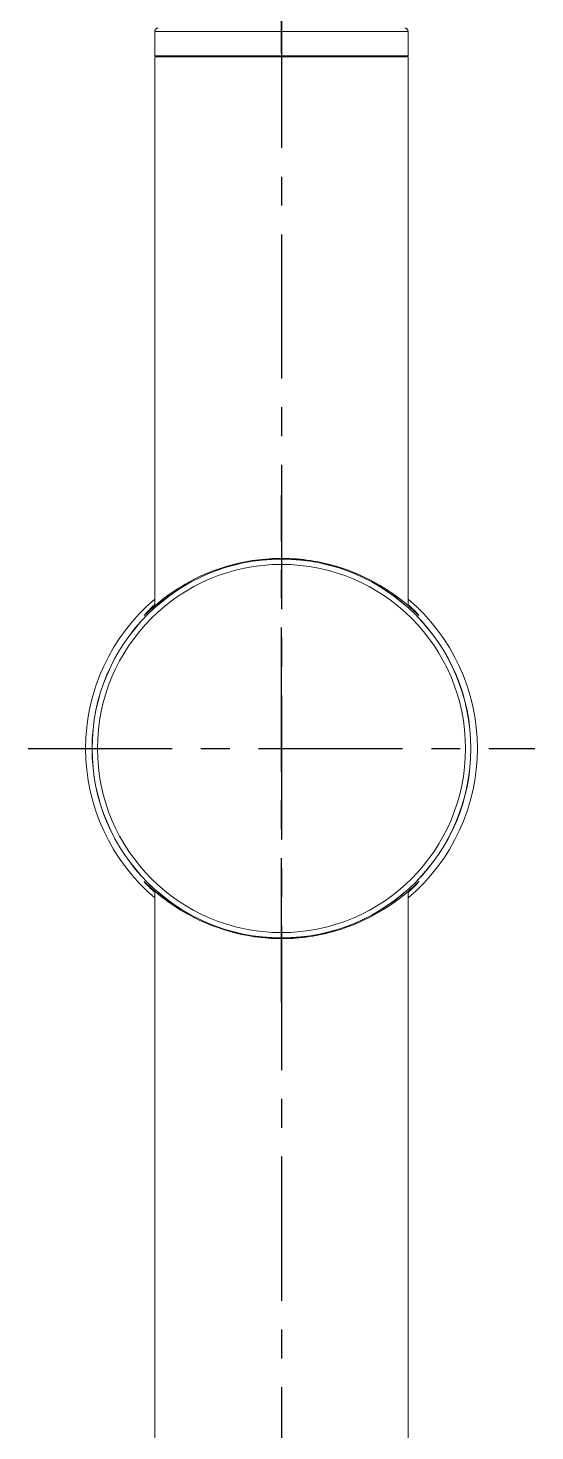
# Model space of a CAD drawing. Extents: x 0 to 1354, y 0 to 992.
# Drawn here: x 760.6 to 804.6, y 746.9 to 868.6 of the extents above; entities that cross this region are included whole.
import ezdxf

# ---------------------------------------------------------------- set-up
doc = ezdxf.new("R2010")
doc.units = 0
doc.header["$LTSCALE"] = 10
doc.header["$MEASUREMENT"] = 0
doc.linetypes.add('CENTER', pattern=[2, 1.25, -0.25, 0.25, -0.25])
doc.layers.get('0').update_dxf_attribs({"linetype": 'CONTINUOUS'})
doc.layers.add('1', color=7, linetype='CONTINUOUS')

msp = doc.modelspace()

# ---------------------------------------------------------------- linework, layer by layer
at = {"color": 1, "linetype": 'CENTER'}
for p, q in [((782.61, 784.09), (782.61, 828.08)), ((760.62, 806.09), (804.61, 806.09))]:
    msp.add_line(p, q, dxfattribs=at)
for points, knots in [([(782.61, 872.59), (782.61, 867.59), (782.61, 159.59)], [0, 0, 0.007013, 1, 1]), ([(782.61, 874.79), (782.61, 864.69), (782.61, 859.69)], [0, 0, 0.668874, 1, 1])]:
    msp.add_open_spline(points, degree=1, knots=knots, dxfattribs=at)
at = {"layer": '1', "color": 7, "linetype": 'Continuous', "lineweight": 18}
for p, q in [((771.61, 868.29), (771.61, 866.19)), ((793.61, 866.19), (793.61, 868.29)), ((771.61, 866.09), (771.61, 818.46)), ((782.61, 866.09), (771.61, 866.09)), ((793.61, 866.09), (782.61, 866.09)), ((793.61, 818.46), (793.61, 866.09)), ((771.61, 793.72), (771.61, 668.43)), ((793.61, 668.29), (793.61, 793.72))]:
    msp.add_line(p, q, dxfattribs=at)
at = {"layer": '1', "color": 7, "linetype": 'Continuous', "lineweight": 13}
for p, q in [((793.61, 868.29), (771.61, 868.29)), ((793.61, 866.19), (771.61, 866.19)), ((794.54, 817.63), (794.54, 817.63)), ((770.68, 794.54), (770.68, 794.54)), ((794.54, 794.55), (794.54, 794.54))]:
    msp.add_line(p, q, dxfattribs=at)
at = {"layer": '1', "color": 7, "linetype": 'Continuous', "lineweight": 13, "extrusion": (0, 0, -1)}
for radius in [16.44, 16.43]:
    msp.add_circle((-782.61, 806.09), radius, dxfattribs=at)
at = {"layer": '1', "color": 7, "linetype": 'Continuous', "lineweight": 13}
for radius in [16.44, 15.97]:
    msp.add_circle((782.61, 806.09), radius, dxfattribs=at)
at = {"layer": '1', "color": 7, "linetype": 'Continuous', "lineweight": 18}
msp.add_circle((782.61, 806.09), 16.44, dxfattribs=at)
for centre, radius, start, end in [((771.91, 868.29), 0.3, 90, 180), ((793.31, 868.29), 0.3, 0, 90), ((771.71, 866.19), 0.1, 180, 270), ((793.51, 866.19), 0.1, 270, 0), ((782.61, 806.09), 17, 130.3369, 229.6631), ((782.61, 806.09), 17, 0, 49.6687), ((782.61, 806.09), 17, 310.3313, 0)]:
    msp.add_arc(centre, radius, start, end, dxfattribs=at)
for points, knots in [([(794.54, 817.63), (794.54, 817.63), (794.5, 817.66), (794.19, 817.95), (793.63, 818.49), (792.06, 819.7), (791.06, 820.35), (788.63, 821.52), (787.22, 822.01), (784.17, 822.59), (782.52, 822.66), (779.37, 822.34), (777.85, 821.96), (775.19, 820.92), (774.06, 820.27), (772.23, 819.02), (771.52, 818.39), (770.83, 817.76), (770.69, 817.63), (770.68, 817.63)], [0, 0, 0, 0, 0.038672, 0.038672, 0.164641, 0.164641, 0.290609, 0.290609, 0.416577, 0.416577, 0.542546, 0.542546, 0.668514, 0.668514, 0.794482, 0.794482, 0.920451, 0.920451, 1, 1, 1, 1]), ([(793.66, 818.53), (793.83, 818.37), (793.99, 818.22), (794.39, 817.82), (794.53, 817.66), (794.54, 817.63)], [0, 0, 0, 0, 0.322979, 0.322979, 1, 1, 1, 1]), ([(770.68, 794.54), (770.7, 794.54), (770.84, 794.41), (771.51, 793.79), (772.21, 793.17), (774.94, 791.3), (777.7, 790.02), (782.44, 789.52), (784.09, 789.58), (787.17, 790.15), (788.59, 790.64), (791, 791.79), (792.03, 792.46), (793.6, 793.66), (794.17, 794.21), (794.49, 794.51), (794.53, 794.55), (794.54, 794.55)], [0, 0, 0, 0, 0.075827, 0.075827, 0.202153, 0.202153, 0.454806, 0.454806, 0.581132, 0.581132, 0.707459, 0.707459, 0.833785, 0.833785, 0.960111, 0.960111, 1, 1, 1, 1]), ([(771.57, 793.65), (771.22, 793.97), (770.96, 794.23), (770.73, 794.48), (770.69, 794.53), (770.68, 794.54)], [0, 0, 0, 0, 0.636776, 0.636776, 1, 1, 1, 1]), ([(794.54, 794.54), (794.53, 794.52), (794.39, 794.36), (793.99, 793.96), (793.83, 793.81), (793.64, 793.63)], [0, 0, 0, 0, 0.660296, 0.660296, 1, 1, 1, 1])]:
    msp.add_open_spline(points, degree=3, knots=knots, dxfattribs=at)
at = {"layer": '1', "color": 7, "linetype": 'Continuous', "lineweight": 13}
msp.add_open_spline([(770.68, 817.63), (770.68, 817.63), (770.72, 817.68), (770.96, 817.94), (771.22, 818.22), (771.59, 818.55)], degree=3, knots=[0, 0, 0, 0, 0.376114, 0.376114, 1, 1, 1, 1], dxfattribs=at)

doc.saveas('drawing.dxf')
